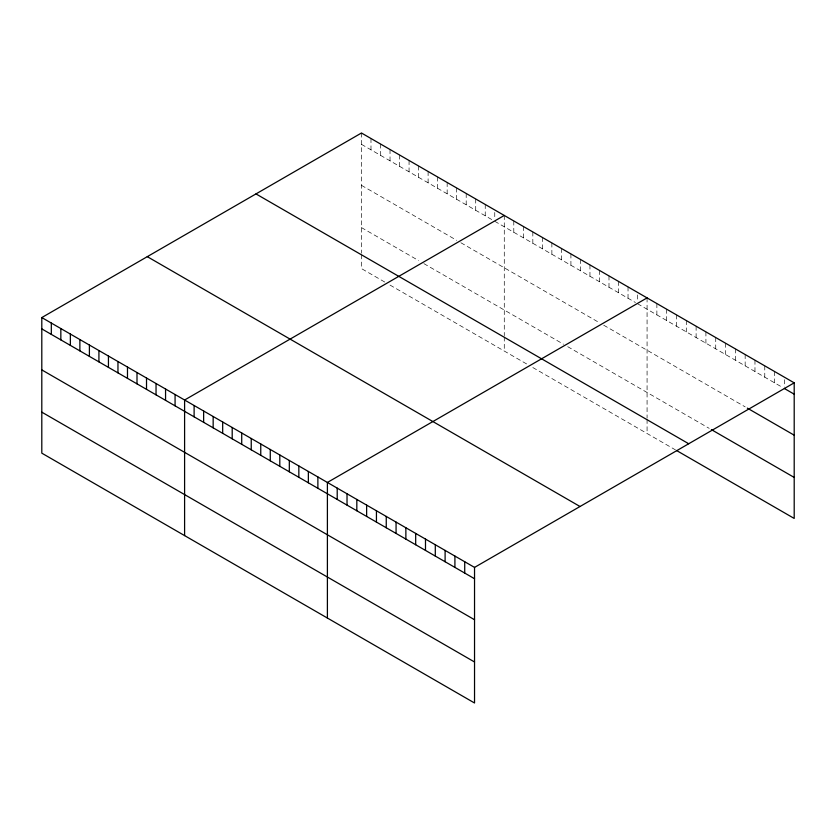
<?xml version="1.0" encoding="UTF-8"?>
<svg xmlns="http://www.w3.org/2000/svg" width="836" height="836" viewBox="0 0 836 836"><rect width="100%" height="100%" fill="white"/><g stroke="black" fill="none" stroke-linecap="round" stroke-linejoin="round"><path stroke-width="0.63" stroke-dasharray="4.18 3.13" d="M361.465 144.335L492.634 220.067M494.755 221.289L635.433 302.507M637.554 303.729L782.214 387.246M361.465 185.341L456.675 240.308M460.897 242.754L599.475 322.748M603.707 325.194L745.158 406.86M361.465 227.591L418.585 260.571M423.883 263.622L563.506 344.233M567.738 346.679L709.189 428.345M384.738 282.035L361.465 268.596L361.465 254.499M390.025 285.086L527.537 364.475M532.835 367.537L675.404 449.852M784.387 379.701L784.387 387.246M774.585 371.518L774.585 382.846M764.773 365.854L764.773 377.182M754.971 360.191L754.971 371.518M745.158 354.527L745.158 365.854M735.346 348.863L735.346 360.191M725.543 343.199L725.543 354.527M715.731 337.535L715.731 348.863M705.918 331.871L705.918 343.209M696.116 326.207L696.116 337.545M686.304 320.554L686.304 331.882M676.502 314.89L676.502 326.218M666.689 309.226L666.689 320.554M656.877 303.562L656.877 314.89M647.074 297.898L647.074 418.115M647.074 419.39L647.074 433.487M637.554 294.92L637.554 301.211M628.035 286.905L628.035 298.233M618.515 281.408L618.515 292.736M608.995 275.911L608.995 287.239M599.475 270.415L599.475 281.742M589.955 264.918L589.955 276.246M580.435 259.421L580.435 270.749M570.915 253.925L570.915 265.252M561.395 248.428L561.395 259.756M551.875 242.931L551.875 254.259M542.355 237.434L542.355 248.762M532.835 231.938L532.835 243.276M523.315 226.441L523.315 237.779M513.795 220.944L513.795 232.283M504.275 215.448L504.275 335.664M504.275 336.95L504.275 351.047M494.755 212.469L494.755 218.771M485.235 204.465L485.235 215.792M475.715 198.968L475.715 210.296M466.195 193.471L466.195 204.799M456.675 187.975L456.675 199.302M447.155 182.478L447.155 193.806M437.625 176.981L437.625 188.309M428.105 171.484L428.105 182.812M418.585 165.988L418.585 177.316M409.065 160.491L409.065 171.819M399.545 154.994L399.545 166.322M390.025 149.498L390.025 160.826M380.505 144.001L380.505 155.329M370.985 138.504L370.985 149.832M361.465 133.008L361.465 253.224"/><path stroke-width="1.25" d="M41.8 317.565L474.534 567.404L474.534 702.992L41.8 453.154L41.8 317.565L361.465 133.008L794.2 382.846L794.2 518.435L676.502 450.479M504.275 215.448L184.599 400.016L184.599 535.604M647.074 297.898L327.399 482.456L327.399 618.044M474.534 567.404L794.2 382.846M784.387 388.51L794.2 394.174M747.332 408.125L794.2 435.18M711.373 429.61L794.2 477.429M255.983 193.91L688.707 443.749M147.293 256.662L580.017 506.501M41.8 328.893L474.534 578.731M41.8 369.899L474.534 619.737M41.8 412.148L474.534 661.987M464.722 561.74L464.722 573.068M454.909 556.076L454.909 567.404M445.107 550.412L445.107 561.74M435.295 544.748L435.295 556.076M425.493 539.084L425.493 550.412M415.68 533.42L415.68 544.748M405.868 527.756L405.868 539.095M396.065 522.092L396.065 533.431M386.253 516.439L386.253 527.767M376.44 510.775L376.44 522.103M366.638 505.111L366.638 516.439M356.826 499.447L356.826 510.775M347.024 493.783L347.024 505.111M337.211 488.12L337.211 499.447M317.879 476.959L317.879 488.287M308.359 471.462L308.359 482.79M298.839 465.965L298.839 477.293M289.319 460.469L289.319 471.797M279.799 454.972L279.799 466.31M270.279 449.475L270.279 460.814M260.759 443.979L260.759 455.317M251.239 438.482L251.239 449.82M241.719 432.985L241.719 444.324M232.199 427.489L232.199 438.827M222.679 422.002L222.679 433.33M213.159 416.506L213.159 427.833M203.639 411.009L203.639 422.337M194.119 405.512L194.119 416.84M175.079 394.519L175.079 405.847M165.559 389.022L165.559 400.35M156.039 383.525L156.039 394.853M146.519 378.029L146.519 389.357M136.999 372.532L136.999 383.86M127.48 367.035L127.48 378.363M117.96 361.539L117.96 372.866M108.44 356.042L108.44 367.37M98.92 350.545L98.92 361.873M89.4 345.049L89.4 356.376M79.88 339.552L79.88 350.88M70.36 334.055L70.36 345.383M60.84 328.558L60.84 339.886M51.32 323.062L51.32 334.39"/></g></svg>
